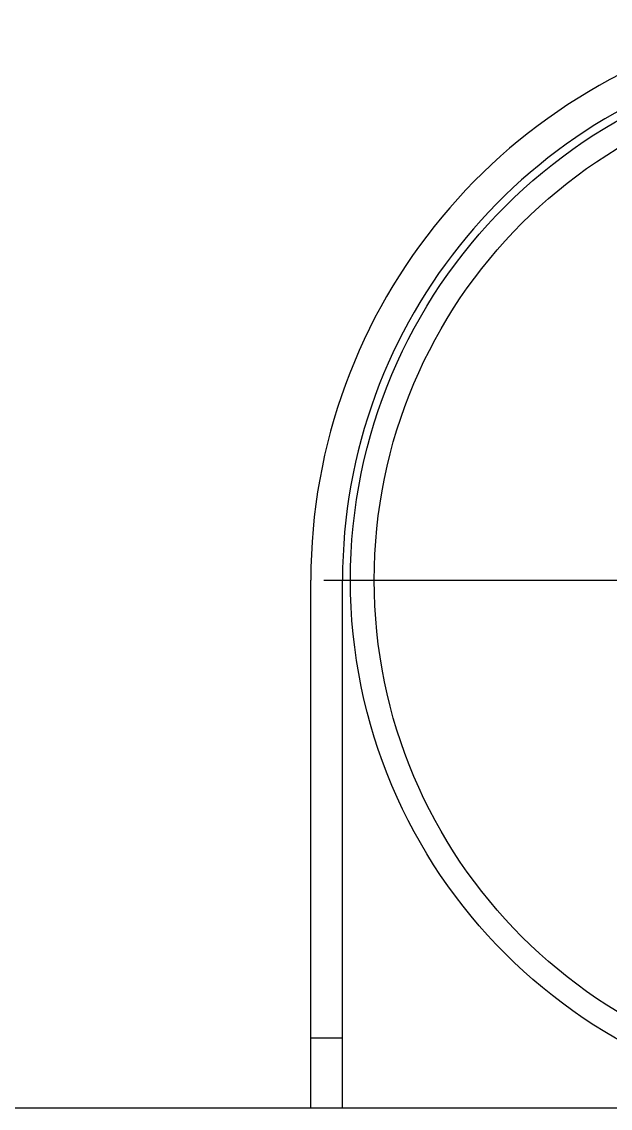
# Model space of a CAD drawing. Extents: x -409572 to -157272, y 600795 to 878326.
# Drawn here: x -399252.9 to -398998.5, y 805085.2 to 805554.6 of the extents above; entities that cross this region are included whole.
import ezdxf

# ---------------------------------------------------------------- set-up
doc = ezdxf.new("R2010")
doc.units = 0
doc.header["$LTSCALE"] = 1000
doc.header["$MEASUREMENT"] = 0
doc.linetypes.add('CENTER', pattern=[2, 1.25, -0.25, 0.25, -0.25])
doc.layers.get('0').update_dxf_attribs({"linetype": 'CONTINUOUS'})

msp = doc.modelspace()

# ---------------------------------------------------------------- linework, layer by layer
at = {"linetype": 'CONTINUOUS'}
for p, q in [((-399127.98, 805085.17), (-399127.98, 805313.4)), ((-399114.28, 805085.17), (-399114.28, 805313.4)), ((-399114.28, 805115.53), (-399127.98, 805115.53))]:
    msp.add_line(p, q, dxfattribs=at)
at = {"color": 0, "linetype": 'CENTER'}
msp.add_line((-399122.38, 805313.4), (-398642.87, 805313.4), dxfattribs=at)
msp.add_line((-396395.56, 805085.17), (-399862.18, 805085.17))
at = {"linetype": 'CONTINUOUS'}
for radius in [228.23, 217.96]:
    msp.add_circle((-398882.62, 805313.4), radius, dxfattribs=at)
for radius in [245.35, 231.66]:
    msp.add_arc((-398882.62, 805313.4), radius, 100.562, 180, dxfattribs=at)

doc.saveas('drawing.dxf')
